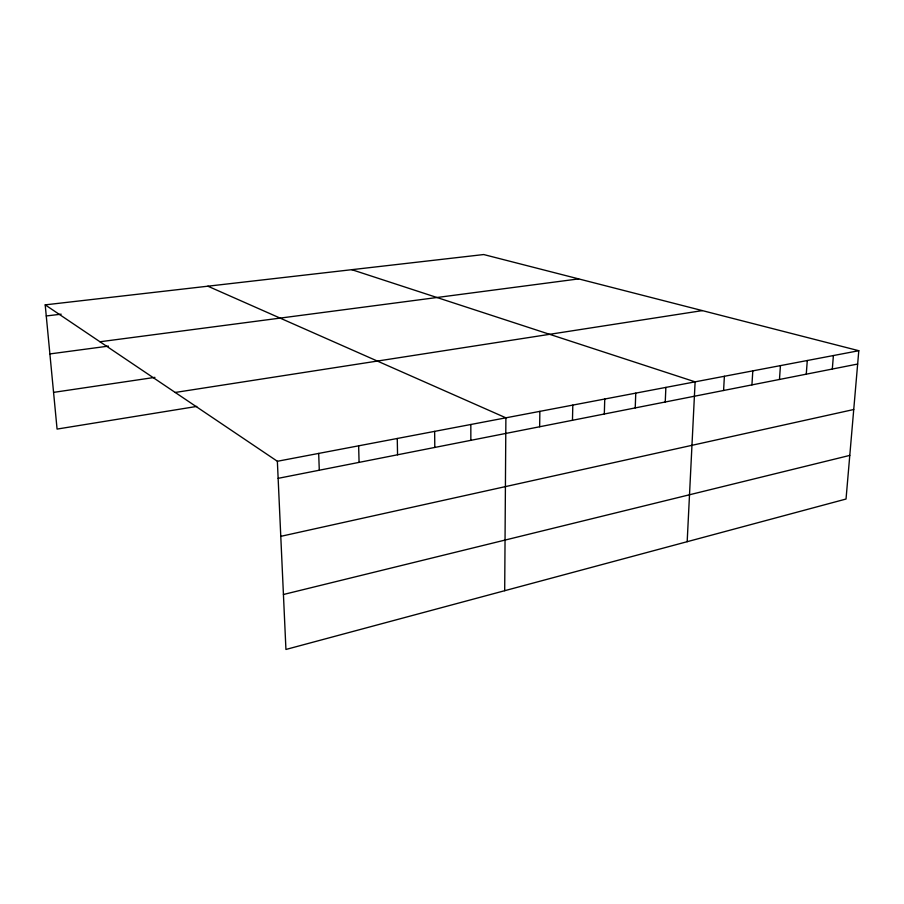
<?xml version="1.0" encoding="UTF-8"?>
<svg xmlns="http://www.w3.org/2000/svg" width="904" height="904" viewBox="0 0 904 904"><rect width="100%" height="100%" fill="white"/><g stroke="black" fill="none" stroke-linecap="round" stroke-linejoin="round"><path stroke-width="1.36" d="M504.692 590.707L505.89 417.829L207.863 286.195M539.643 426.767L539.869 411.365M572.469 420.292L572.808 405.105M604.313 414.009L604.753 399.026M635.229 407.907L635.761 393.127M665.242 401.986L665.875 387.409M687.176 541.699L695.119 381.85L351.78 269.674M723.584 390.483L724.386 376.279M751.936 384.889L752.806 370.877M779.474 379.465L780.434 365.623M806.266 374.177L807.283 360.515M832.313 369.035L833.398 355.554M45.2 304.863L483.696 254.544L858.8 350.718L846.031 499.031L285.935 649.456L277.358 461.277L45.2 304.863L57.076 429.084L196.767 406.427M283.427 594.504L849.783 455.401M280.782 536.343L853.738 409.512M278.138 478.34L857.659 364.041M277.358 461.277L858.8 350.718M175.207 392.46L702.34 310.603M53.562 392.381L154.957 377.363M49.889 353.927L108.412 346.119M99.971 341.768L578.673 278.895M46.262 315.959L61.178 314.185M318.683 453.424L319.293 470.227M358.639 445.83L359.08 462.373M397.263 438.485L397.557 454.791M434.643 431.377L434.801 447.446M470.837 424.496L470.848 440.327"/></g></svg>
